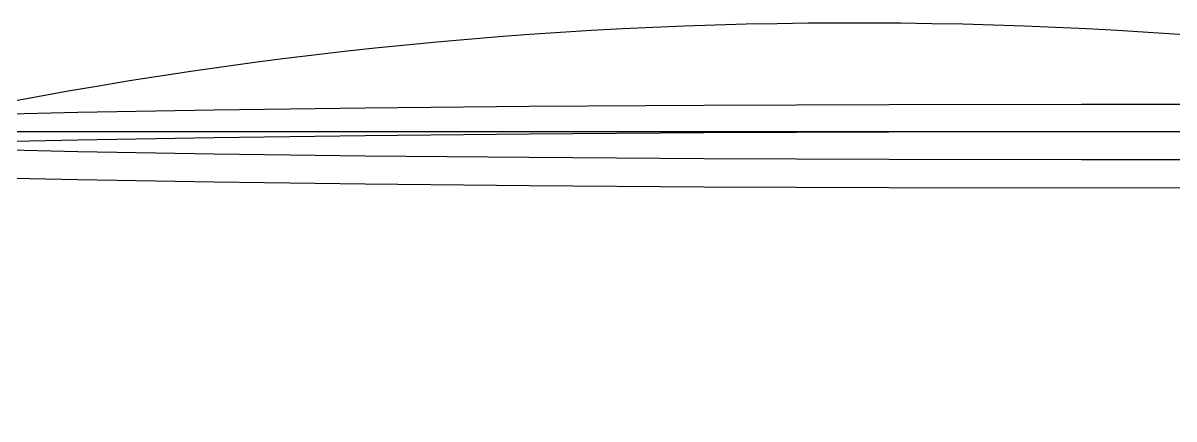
# Model space of a CAD drawing. Extents: x 11992 to 29481, y -6727 to 6811.
# Drawn here: x 20990.8 to 21404.3, y 430.5 to 572.7 of the extents above; entities that cross this region are included whole.
import ezdxf

# ---------------------------------------------------------------- set-up
doc = ezdxf.new("R2010")
doc.units = 0
doc.header["$MEASUREMENT"] = 0
doc.layers.get('0').update_dxf_attribs({"color": 8, "linetype": 'CONTINUOUS'})
doc.layers.add('zoylight 5回路', color=4, linetype='CONTINUOUS')

msp = doc.modelspace()

# ---------------------------------------------------------------- linework, layer by layer
for p, q in [((21059.51, 541.5, -2368.6), (21113.75, 542.22, -2368.6)), ((21059.51, 541.5, -1988.6), (21113.75, 542.22, -1988.6)), ((21113.75, 542.22, -2368.6), (21172.64, 542.8, -2368.6)), ((21113.75, 542.22, -1988.6), (21172.64, 542.8, -1988.6)), ((21172.64, 542.8, -2368.6), (21235.57, 543.23, -2368.6)), ((21172.64, 542.8, -1988.6), (21235.57, 543.23, -1988.6)), ((21235.57, 543.23, -2368.6), (21301.93, 543.5, -2368.6)), ((21235.57, 543.23, -1988.6), (21301.93, 543.5, -1988.6)), ((21301.93, 543.5, -2368.6), (21371.12, 543.59, -2368.6)), ((21301.93, 543.5, -1988.6), (21371.12, 543.59, -1988.6)), ((21371.12, 543.59, -2368.6), (21440.3, 543.5, -2368.6)), ((21371.12, 543.59, -1988.6), (21440.3, 543.5, -1988.6)), ((20967.41, 539.7, -2368.6), (21010.53, 540.66, -2368.6)), ((20967.41, 539.7, -1988.6), (21010.53, 540.66, -1988.6)), ((21010.53, 540.66, -2368.6), (21059.51, 541.5, -2368.6)), ((21010.53, 540.66, -1988.6), (21059.51, 541.5, -1988.6)), ((21881.11, 533.59, -2368.6), (20861.12, 533.59, -2368.6)), ((21881.11, 533.59, -1988.6), (20861.12, 533.59, -1988.6)), ((21301.93, 533.5, -2368.6), (21235.57, 533.23, -2368.6)), ((21301.93, 533.5, -1988.6), (21235.57, 533.23, -1988.6)), ((21371.12, 533.59, -2368.6), (21301.93, 533.5, -2368.6)), ((21371.12, 533.59, -1988.6), (21301.93, 533.5, -1988.6)), ((21440.3, 533.5, -2368.6), (21371.12, 533.59, -2368.6)), ((21440.3, 533.5, -1988.6), (21371.12, 533.59, -1988.6)), ((21010.53, 530.66, -2368.6), (20967.41, 529.7, -2368.6)), ((21010.53, 530.66, -1988.6), (20967.41, 529.7, -1988.6)), ((21059.51, 531.5, -2368.6), (21010.53, 530.66, -2368.6)), ((21059.51, 531.5, -1988.6), (21010.53, 530.66, -1988.6)), ((21113.75, 532.22, -2368.6), (21059.51, 531.5, -2368.6)), ((21113.75, 532.22, -1988.6), (21059.51, 531.5, -1988.6)), ((21172.64, 532.8, -2368.6), (21113.75, 532.22, -2368.6)), ((21172.64, 532.8, -1988.6), (21113.75, 532.22, -1988.6)), ((21235.57, 533.23, -2368.6), (21172.64, 532.8, -2368.6)), ((21235.57, 533.23, -1988.6), (21172.64, 532.8, -1988.6)), ((21010.53, 526.52, -2368.6), (20967.41, 527.48, -2368.6)), ((21010.53, 526.52, -1988.6), (20967.41, 527.48, -1988.6)), ((21059.51, 525.67, -2368.6), (21010.53, 526.52, -2368.6)), ((21059.51, 525.67, -1988.6), (21010.53, 526.52, -1988.6)), ((21113.75, 524.95, -2368.6), (21059.51, 525.67, -2368.6)), ((21113.75, 524.95, -1988.6), (21059.51, 525.67, -1988.6)), ((21172.64, 524.37, -2368.6), (21113.75, 524.95, -2368.6)), ((21172.64, 524.37, -1988.6), (21113.75, 524.95, -1988.6)), ((21235.57, 523.94, -2368.6), (21172.64, 524.37, -2368.6)), ((21235.57, 523.94, -1988.6), (21172.64, 524.37, -1988.6)), ((21301.93, 523.68, -2368.6), (21235.57, 523.94, -2368.6)), ((21301.93, 523.68, -1988.6), (21235.57, 523.94, -1988.6)), ((21371.12, 523.59, -2368.6), (21301.93, 523.68, -2368.6)), ((21371.12, 523.59, -1988.6), (21301.93, 523.68, -1988.6)), ((21440.3, 523.68, -2368.6), (21371.12, 523.59, -2368.6)), ((21440.3, 523.68, -1988.6), (21371.12, 523.59, -1988.6)), ((20967.41, 517.48, -2368.6), (21010.53, 516.52, -2368.6)), ((20967.41, 517.48, -1988.6), (21010.53, 516.52, -1988.6)), ((21010.53, 516.52, -2368.6), (21059.51, 515.67, -2368.6)), ((21010.53, 516.52, -1988.6), (21059.51, 515.67, -1988.6)), ((21059.51, 515.67, -2368.6), (21113.75, 514.95, -2368.6)), ((21059.51, 515.67, -1988.6), (21113.75, 514.95, -1988.6)), ((21113.75, 514.95, -2368.6), (21172.64, 514.37, -2368.6)), ((21113.75, 514.95, -1988.6), (21172.64, 514.37, -1988.6)), ((21172.64, 514.37, -2368.6), (21235.57, 513.94, -2368.6)), ((21172.64, 514.37, -1988.6), (21235.57, 513.94, -1988.6)), ((21235.57, 513.94, -2368.6), (21301.93, 513.68, -2368.6)), ((21235.57, 513.94, -1988.6), (21301.93, 513.68, -1988.6)), ((21301.93, 513.68, -2368.6), (21371.12, 513.59, -2368.6)), ((21301.93, 513.68, -1988.6), (21371.12, 513.59, -1988.6)), ((21371.12, 513.59, -2368.6), (21440.3, 513.68, -2368.6)), ((21371.12, 513.59, -1988.6), (21440.3, 513.68, -1988.6))]:
    msp.add_line(p, q)
at = {"layer": 'zoylight 5回路', "linetype": 'Continuous'}
msp.add_arc((21289.41, -1066.31), 1639.02, 64.73108, 114.87326, dxfattribs=at)

doc.saveas('drawing.dxf')
